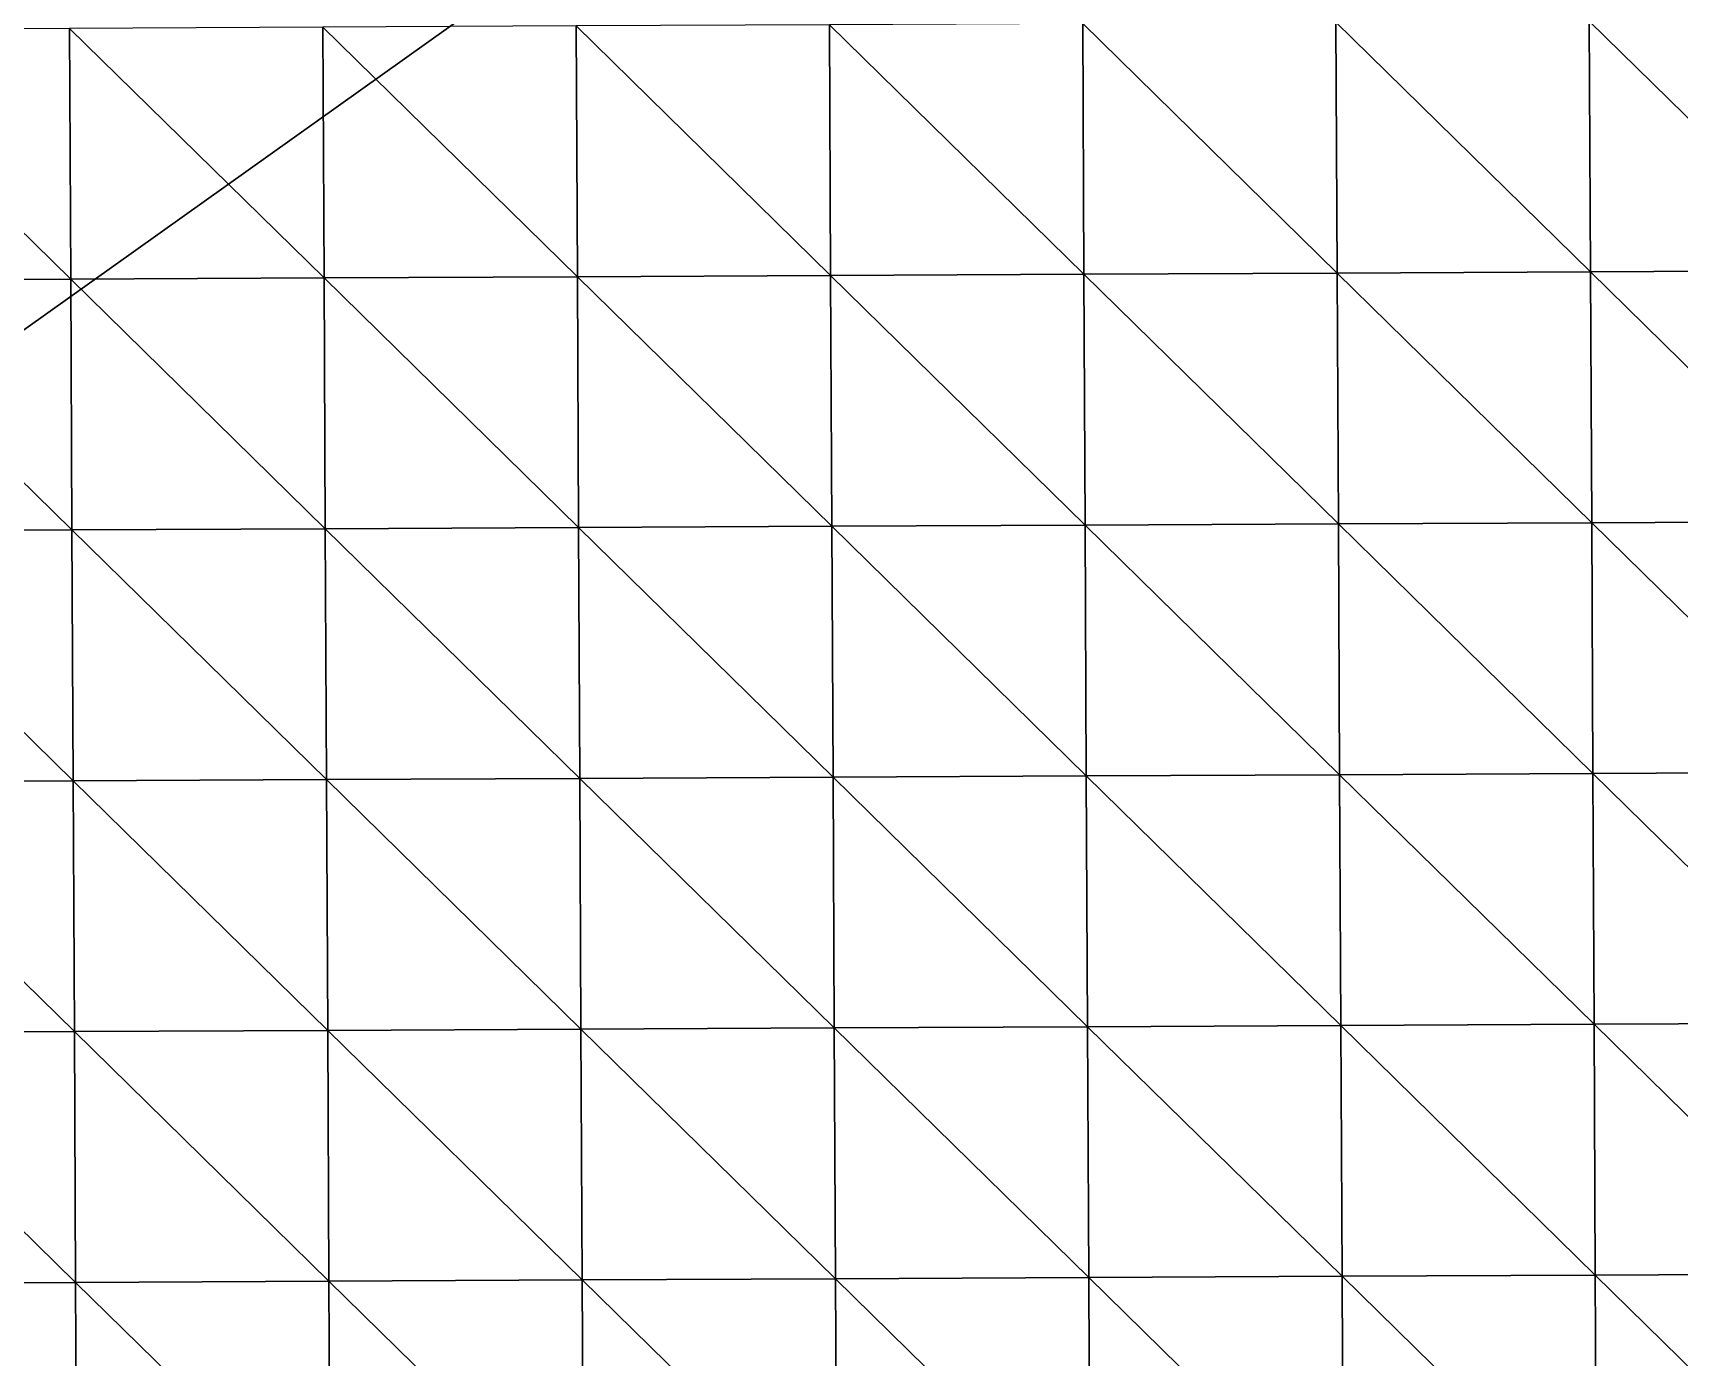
# Model space of a CAD drawing. Extents: x -372 to 678, y -263 to 741.
# Drawn here: x -20.7 to 61, y -66 to -0.3 of the extents above; entities that cross this region are included whole.
import ezdxf

# ---------------------------------------------------------------- set-up
doc = ezdxf.new("R2010")
doc.units = 0
doc.header["$LTSCALE"] = 0.0254
doc.layers.get('0').update_dxf_attribs({"linetype": 'CONTINUOUS'})
doc.layers.add('LOCATION_SNAPSHOT', color=144, linetype='CONTINUOUS')
doc.layers.add('LOCATION_TERRAIN', color=36, linetype='CONTINUOUS')

# ---------------------------------------------------------------- blocks, each defined once
blk = doc.blocks.new('LOCATION_SNAPSHOT')
at = {"color": 8}
mesh = blk.add_polyface(dxfattribs=at)
corners = [(-369.308, -262.945), (369.306, 262.947), (-371.821, 259.377), (371.824, -259.377)]
mesh.append_faces([[corners[k] for k in face] for face in [(0, 1, 2), (1, 0, 3)]], dxfattribs={"vtx0": -1, "color": 8})
blk = doc.blocks.new('LOCATION_TERRAIN')
at = {"color": 8}
mesh = blk.add_polyface(dxfattribs=at)
corners = [(6.341, -12.407, 0.012), (6.281, 0.03, 0.33), (-6.281, -0.031, -0.33)]
mesh.append_faces([[corners[k] for k in face] for face in [(0, 1, 2)]], dxfattribs={"color": 8})
mesh = blk.add_polyface(dxfattribs=at)
corners = [(18.902, -12.346, 0.522), (18.842, 0.09, 0.886), (6.281, 0.03, 0.33)]
mesh.append_faces([[corners[k] for k in face] for face in [(0, 1, 2)]], dxfattribs={"color": 8})
mesh = blk.add_polyface(dxfattribs=at)
corners = [(18.902, -12.346, 0.522), (6.281, 0.03, 0.33), (6.341, -12.407, 0.012)]
mesh.append_faces([[corners[k] for k in face] for face in [(0, 1, 2)]], dxfattribs={"color": 8})
mesh = blk.add_polyface(dxfattribs=at)
corners = [(31.464, -12.286, 0.852), (31.404, 0.151, 1.216), (18.842, 0.09, 0.886)]
mesh.append_faces([[corners[k] for k in face] for face in [(0, 1, 2)]], dxfattribs={"color": 8})
mesh = blk.add_polyface(dxfattribs=at)
corners = [(31.464, -12.286, 0.852), (18.842, 0.09, 0.886), (18.902, -12.346, 0.522)]
mesh.append_faces([[corners[k] for k in face] for face in [(0, 1, 2)]], dxfattribs={"color": 8})
mesh = blk.add_polyface(dxfattribs=at)
corners = [(44.025, -12.225, 1.181), (43.965, 0.211, 1.546), (31.404, 0.151, 1.216)]
mesh.append_faces([[corners[k] for k in face] for face in [(0, 1, 2)]], dxfattribs={"color": 8})
mesh = blk.add_polyface(dxfattribs=at)
corners = [(44.025, -12.225, 1.181), (31.404, 0.151, 1.216), (31.464, -12.286, 0.852)]
mesh.append_faces([[corners[k] for k in face] for face in [(0, 1, 2)]], dxfattribs={"color": 8})
mesh = blk.add_polyface(dxfattribs=at)
corners = [(56.587, -12.165, 1.361), (56.527, 0.272, 1.722), (43.965, 0.211, 1.546)]
mesh.append_faces([[corners[k] for k in face] for face in [(0, 1, 2)]], dxfattribs={"color": 8})
mesh = blk.add_polyface(dxfattribs=at)
corners = [(56.587, -12.165, 1.361), (43.965, 0.211, 1.546), (44.025, -12.225, 1.181)]
mesh.append_faces([[corners[k] for k in face] for face in [(0, 1, 2)]], dxfattribs={"color": 8})
mesh = blk.add_polyface(dxfattribs=at)
corners = [(69.148, -12.104, 1.166), (69.088, 0.332, 1.515), (56.527, 0.272, 1.722)]
mesh.append_faces([[corners[k] for k in face] for face in [(0, 1, 2)]], dxfattribs={"color": 8})
mesh = blk.add_polyface(dxfattribs=at)
corners = [(69.148, -12.104, 1.166), (56.527, 0.272, 1.722), (56.587, -12.165, 1.361)]
mesh.append_faces([[corners[k] for k in face] for face in [(0, 1, 2)]], dxfattribs={"color": 8})
mesh = blk.add_polyface(dxfattribs=at)
corners = [(-18.782, -12.528, -1.173), (-18.842, -0.091, -0.99), (-31.404, -0.152, -2.054)]
mesh.append_faces([[corners[k] for k in face] for face in [(0, 1, 2)]], dxfattribs={"color": 8})
mesh = blk.add_polyface(dxfattribs=at)
corners = [(-18.782, -12.528, -1.173), (-31.404, -0.152, -2.054), (-31.344, -12.588, -2.109)]
mesh.append_faces([[corners[k] for k in face] for face in [(0, 1, 2)]], dxfattribs={"color": 8})
mesh = blk.add_polyface(dxfattribs=at)
corners = [(-6.221, -12.467, -0.58), (-6.281, -0.031, -0.33), (-18.842, -0.091, -0.99)]
mesh.append_faces([[corners[k] for k in face] for face in [(0, 1, 2)]], dxfattribs={"color": 8})
mesh = blk.add_polyface(dxfattribs=at)
corners = [(-6.221, -12.467, -0.58), (-18.842, -0.091, -0.99), (-18.782, -12.528, -1.173)]
mesh.append_faces([[corners[k] for k in face] for face in [(0, 1, 2)]], dxfattribs={"color": 8})
mesh = blk.add_polyface(dxfattribs=at)
corners = [(6.341, -12.407, 0.012), (-6.281, -0.031, -0.33), (-6.221, -12.467, -0.58)]
mesh.append_faces([[corners[k] for k in face] for face in [(0, 1, 2)]], dxfattribs={"color": 8})
mesh = blk.add_polyface(dxfattribs=at)
corners = [(44.085, -24.661, 0.195), (44.025, -12.225, 1.181), (31.464, -12.286, 0.852)]
mesh.append_faces([[corners[k] for k in face] for face in [(0, 1, 2)]], dxfattribs={"color": 8})
mesh = blk.add_polyface(dxfattribs=at)
corners = [(56.647, -24.601, 0.437), (56.587, -12.165, 1.361), (44.025, -12.225, 1.181)]
mesh.append_faces([[corners[k] for k in face] for face in [(0, 1, 2)]], dxfattribs={"color": 8})
mesh = blk.add_polyface(dxfattribs=at)
corners = [(56.647, -24.601, 0.437), (44.025, -12.225, 1.181), (44.085, -24.661, 0.195)]
mesh.append_faces([[corners[k] for k in face] for face in [(0, 1, 2)]], dxfattribs={"color": 8})
mesh = blk.add_polyface(dxfattribs=at)
corners = [(69.208, -24.54, 0.459), (69.148, -12.104, 1.166), (56.587, -12.165, 1.361)]
mesh.append_faces([[corners[k] for k in face] for face in [(0, 1, 2)]], dxfattribs={"color": 8})
mesh = blk.add_polyface(dxfattribs=at)
corners = [(69.208, -24.54, 0.459), (56.587, -12.165, 1.361), (56.647, -24.601, 0.437)]
mesh.append_faces([[corners[k] for k in face] for face in [(0, 1, 2)]], dxfattribs={"color": 8})
mesh = blk.add_polyface(dxfattribs=at)
corners = [(-18.723, -24.964, -1.868), (-18.782, -12.528, -1.173), (-31.344, -12.588, -2.109)]
mesh.append_faces([[corners[k] for k in face] for face in [(0, 1, 2)]], dxfattribs={"color": 8})
mesh = blk.add_polyface(dxfattribs=at)
corners = [(-18.723, -24.964, -1.868), (-31.344, -12.588, -2.109), (-31.284, -25.024, -2.554)]
mesh.append_faces([[corners[k] for k in face] for face in [(0, 1, 2)]], dxfattribs={"color": 8})
mesh = blk.add_polyface(dxfattribs=at)
corners = [(-6.161, -24.903, -1.384), (-6.221, -12.467, -0.58), (-18.782, -12.528, -1.173)]
mesh.append_faces([[corners[k] for k in face] for face in [(0, 1, 2)]], dxfattribs={"color": 8})
mesh = blk.add_polyface(dxfattribs=at)
corners = [(-6.161, -24.903, -1.384), (-18.782, -12.528, -1.173), (-18.723, -24.964, -1.868)]
mesh.append_faces([[corners[k] for k in face] for face in [(0, 1, 2)]], dxfattribs={"color": 8})
mesh = blk.add_polyface(dxfattribs=at)
corners = [(6.401, -24.843, -0.9), (6.341, -12.407, 0.012), (-6.221, -12.467, -0.58)]
mesh.append_faces([[corners[k] for k in face] for face in [(0, 1, 2)]], dxfattribs={"color": 8})
mesh = blk.add_polyface(dxfattribs=at)
corners = [(6.401, -24.843, -0.9), (-6.221, -12.467, -0.58), (-6.161, -24.903, -1.384)]
mesh.append_faces([[corners[k] for k in face] for face in [(0, 1, 2)]], dxfattribs={"color": 8})
mesh = blk.add_polyface(dxfattribs=at)
corners = [(18.962, -24.782, -0.465), (18.902, -12.346, 0.522), (6.341, -12.407, 0.012)]
mesh.append_faces([[corners[k] for k in face] for face in [(0, 1, 2)]], dxfattribs={"color": 8})
mesh = blk.add_polyface(dxfattribs=at)
corners = [(18.962, -24.782, -0.465), (6.341, -12.407, 0.012), (6.401, -24.843, -0.9)]
mesh.append_faces([[corners[k] for k in face] for face in [(0, 1, 2)]], dxfattribs={"color": 8})
mesh = blk.add_polyface(dxfattribs=at)
corners = [(31.524, -24.722, -0.135), (31.464, -12.286, 0.852), (18.902, -12.346, 0.522)]
mesh.append_faces([[corners[k] for k in face] for face in [(0, 1, 2)]], dxfattribs={"color": 8})
mesh = blk.add_polyface(dxfattribs=at)
corners = [(31.524, -24.722, -0.135), (18.902, -12.346, 0.522), (18.962, -24.782, -0.465)]
mesh.append_faces([[corners[k] for k in face] for face in [(0, 1, 2)]], dxfattribs={"color": 8})
mesh = blk.add_polyface(dxfattribs=at)
corners = [(44.085, -24.661, 0.195), (31.464, -12.286, 0.852), (31.524, -24.722, -0.135)]
mesh.append_faces([[corners[k] for k in face] for face in [(0, 1, 2)]], dxfattribs={"color": 8})
mesh = blk.add_polyface(dxfattribs=at)
corners = [(-18.663, -37.4, -2.564), (-18.723, -24.964, -1.868), (-31.284, -25.024, -2.554)]
mesh.append_faces([[corners[k] for k in face] for face in [(0, 1, 2)]], dxfattribs={"color": 8})
mesh = blk.add_polyface(dxfattribs=at)
corners = [(-18.663, -37.4, -2.564), (-31.284, -25.024, -2.554), (-31.224, -37.461, -2.999)]
mesh.append_faces([[corners[k] for k in face] for face in [(0, 1, 2)]], dxfattribs={"color": 8})
mesh = blk.add_polyface(dxfattribs=at)
corners = [(-6.101, -37.34, -2.188), (-6.161, -24.903, -1.384), (-18.723, -24.964, -1.868)]
mesh.append_faces([[corners[k] for k in face] for face in [(0, 1, 2)]], dxfattribs={"color": 8})
mesh = blk.add_polyface(dxfattribs=at)
corners = [(-6.101, -37.34, -2.188), (-18.723, -24.964, -1.868), (-18.663, -37.4, -2.564)]
mesh.append_faces([[corners[k] for k in face] for face in [(0, 1, 2)]], dxfattribs={"color": 8})
mesh = blk.add_polyface(dxfattribs=at)
corners = [(6.46, -37.279, -1.813), (6.401, -24.843, -0.9), (-6.161, -24.903, -1.384)]
mesh.append_faces([[corners[k] for k in face] for face in [(0, 1, 2)]], dxfattribs={"color": 8})
mesh = blk.add_polyface(dxfattribs=at)
corners = [(6.46, -37.279, -1.813), (-6.161, -24.903, -1.384), (-6.101, -37.34, -2.188)]
mesh.append_faces([[corners[k] for k in face] for face in [(0, 1, 2)]], dxfattribs={"color": 8})
mesh = blk.add_polyface(dxfattribs=at)
corners = [(19.022, -37.219, -1.452), (18.962, -24.782, -0.465), (6.401, -24.843, -0.9)]
mesh.append_faces([[corners[k] for k in face] for face in [(0, 1, 2)]], dxfattribs={"color": 8})
mesh = blk.add_polyface(dxfattribs=at)
corners = [(19.022, -37.219, -1.452), (6.401, -24.843, -0.9), (6.46, -37.279, -1.813)]
mesh.append_faces([[corners[k] for k in face] for face in [(0, 1, 2)]], dxfattribs={"color": 8})
mesh = blk.add_polyface(dxfattribs=at)
corners = [(31.583, -37.158, -1.122), (31.524, -24.722, -0.135), (18.962, -24.782, -0.465)]
mesh.append_faces([[corners[k] for k in face] for face in [(0, 1, 2)]], dxfattribs={"color": 8})
mesh = blk.add_polyface(dxfattribs=at)
corners = [(31.583, -37.158, -1.122), (18.962, -24.782, -0.465), (19.022, -37.219, -1.452)]
mesh.append_faces([[corners[k] for k in face] for face in [(0, 1, 2)]], dxfattribs={"color": 8})
mesh = blk.add_polyface(dxfattribs=at)
corners = [(44.145, -37.098, -0.792), (44.085, -24.661, 0.195), (31.524, -24.722, -0.135)]
mesh.append_faces([[corners[k] for k in face] for face in [(0, 1, 2)]], dxfattribs={"color": 8})
mesh = blk.add_polyface(dxfattribs=at)
corners = [(44.145, -37.098, -0.792), (31.524, -24.722, -0.135), (31.583, -37.158, -1.122)]
mesh.append_faces([[corners[k] for k in face] for face in [(0, 1, 2)]], dxfattribs={"color": 8})
mesh = blk.add_polyface(dxfattribs=at)
corners = [(56.707, -37.037, -0.488), (56.647, -24.601, 0.437), (44.085, -24.661, 0.195)]
mesh.append_faces([[corners[k] for k in face] for face in [(0, 1, 2)]], dxfattribs={"color": 8})
mesh = blk.add_polyface(dxfattribs=at)
corners = [(56.707, -37.037, -0.488), (44.085, -24.661, 0.195), (44.145, -37.098, -0.792)]
mesh.append_faces([[corners[k] for k in face] for face in [(0, 1, 2)]], dxfattribs={"color": 8})
mesh = blk.add_polyface(dxfattribs=at)
corners = [(69.268, -36.977, -0.249), (69.208, -24.54, 0.459), (56.647, -24.601, 0.437)]
mesh.append_faces([[corners[k] for k in face] for face in [(0, 1, 2)]], dxfattribs={"color": 8})
mesh = blk.add_polyface(dxfattribs=at)
corners = [(69.268, -36.977, -0.249), (56.647, -24.601, 0.437), (56.707, -37.037, -0.488)]
mesh.append_faces([[corners[k] for k in face] for face in [(0, 1, 2)]], dxfattribs={"color": 8})
mesh = blk.add_polyface(dxfattribs=at)
corners = [(-18.603, -49.836, -3.259), (-18.663, -37.4, -2.564), (-31.224, -37.461, -2.999)]
mesh.append_faces([[corners[k] for k in face] for face in [(0, 1, 2)]], dxfattribs={"color": 8})
mesh = blk.add_polyface(dxfattribs=at)
corners = [(-18.603, -49.836, -3.259), (-31.224, -37.461, -2.999), (-31.164, -49.897, -3.485)]
mesh.append_faces([[corners[k] for k in face] for face in [(0, 1, 2)]], dxfattribs={"color": 8})
mesh = blk.add_polyface(dxfattribs=at)
corners = [(-6.041, -49.776, -2.992), (-6.101, -37.34, -2.188), (-18.663, -37.4, -2.564)]
mesh.append_faces([[corners[k] for k in face] for face in [(0, 1, 2)]], dxfattribs={"color": 8})
mesh = blk.add_polyface(dxfattribs=at)
corners = [(-6.041, -49.776, -2.992), (-18.663, -37.4, -2.564), (-18.603, -49.836, -3.259)]
mesh.append_faces([[corners[k] for k in face] for face in [(0, 1, 2)]], dxfattribs={"color": 8})
mesh = blk.add_polyface(dxfattribs=at)
corners = [(6.52, -49.715, -2.725), (6.46, -37.279, -1.813), (-6.101, -37.34, -2.188)]
mesh.append_faces([[corners[k] for k in face] for face in [(0, 1, 2)]], dxfattribs={"color": 8})
mesh = blk.add_polyface(dxfattribs=at)
corners = [(6.52, -49.715, -2.725), (-6.101, -37.34, -2.188), (-6.041, -49.776, -2.992)]
mesh.append_faces([[corners[k] for k in face] for face in [(0, 1, 2)]], dxfattribs={"color": 8})
mesh = blk.add_polyface(dxfattribs=at)
corners = [(19.082, -49.655, -2.379), (19.022, -37.219, -1.452), (6.46, -37.279, -1.813)]
mesh.append_faces([[corners[k] for k in face] for face in [(0, 1, 2)]], dxfattribs={"color": 8})
mesh = blk.add_polyface(dxfattribs=at)
corners = [(19.082, -49.655, -2.379), (6.46, -37.279, -1.813), (6.52, -49.715, -2.725)]
mesh.append_faces([[corners[k] for k in face] for face in [(0, 1, 2)]], dxfattribs={"color": 8})
mesh = blk.add_polyface(dxfattribs=at)
corners = [(31.643, -49.594, -1.86), (31.583, -37.158, -1.122), (19.022, -37.219, -1.452)]
mesh.append_faces([[corners[k] for k in face] for face in [(0, 1, 2)]], dxfattribs={"color": 8})
mesh = blk.add_polyface(dxfattribs=at)
corners = [(31.643, -49.594, -1.86), (19.022, -37.219, -1.452), (19.082, -49.655, -2.379)]
mesh.append_faces([[corners[k] for k in face] for face in [(0, 1, 2)]], dxfattribs={"color": 8})
mesh = blk.add_polyface(dxfattribs=at)
corners = [(44.205, -49.534, -1.34), (44.145, -37.098, -0.792), (31.583, -37.158, -1.122)]
mesh.append_faces([[corners[k] for k in face] for face in [(0, 1, 2)]], dxfattribs={"color": 8})
mesh = blk.add_polyface(dxfattribs=at)
corners = [(44.205, -49.534, -1.34), (31.583, -37.158, -1.122), (31.643, -49.594, -1.86)]
mesh.append_faces([[corners[k] for k in face] for face in [(0, 1, 2)]], dxfattribs={"color": 8})
mesh = blk.add_polyface(dxfattribs=at)
corners = [(56.766, -49.473, -0.839), (56.707, -37.037, -0.488), (44.145, -37.098, -0.792)]
mesh.append_faces([[corners[k] for k in face] for face in [(0, 1, 2)]], dxfattribs={"color": 8})
mesh = blk.add_polyface(dxfattribs=at)
corners = [(56.766, -49.473, -0.839), (44.145, -37.098, -0.792), (44.205, -49.534, -1.34)]
mesh.append_faces([[corners[k] for k in face] for face in [(0, 1, 2)]], dxfattribs={"color": 8})
mesh = blk.add_polyface(dxfattribs=at)
corners = [(69.328, -49.413, -0.383), (69.268, -36.977, -0.249), (56.707, -37.037, -0.488)]
mesh.append_faces([[corners[k] for k in face] for face in [(0, 1, 2)]], dxfattribs={"color": 8})
mesh = blk.add_polyface(dxfattribs=at)
corners = [(69.328, -49.413, -0.383), (56.707, -37.037, -0.488), (56.766, -49.473, -0.839)]
mesh.append_faces([[corners[k] for k in face] for face in [(0, 1, 2)]], dxfattribs={"color": 8})
mesh = blk.add_polyface(dxfattribs=at)
corners = [(-5.981, -62.212, -3.796), (-6.041, -49.776, -2.992), (-18.603, -49.836, -3.259)]
mesh.append_faces([[corners[k] for k in face] for face in [(0, 1, 2)]], dxfattribs={"color": 8})
mesh = blk.add_polyface(dxfattribs=at)
corners = [(6.58, -62.152, -3.638), (6.52, -49.715, -2.725), (-6.041, -49.776, -2.992)]
mesh.append_faces([[corners[k] for k in face] for face in [(0, 1, 2)]], dxfattribs={"color": 8})
mesh = blk.add_polyface(dxfattribs=at)
corners = [(6.58, -62.152, -3.638), (-6.041, -49.776, -2.992), (-5.981, -62.212, -3.796)]
mesh.append_faces([[corners[k] for k in face] for face in [(0, 1, 2)]], dxfattribs={"color": 8})
mesh = blk.add_polyface(dxfattribs=at)
corners = [(19.142, -62.091, -3.262), (19.082, -49.655, -2.379), (6.52, -49.715, -2.725)]
mesh.append_faces([[corners[k] for k in face] for face in [(0, 1, 2)]], dxfattribs={"color": 8})
mesh = blk.add_polyface(dxfattribs=at)
corners = [(19.142, -62.091, -3.262), (6.52, -49.715, -2.725), (6.58, -62.152, -3.638)]
mesh.append_faces([[corners[k] for k in face] for face in [(0, 1, 2)]], dxfattribs={"color": 8})
mesh = blk.add_polyface(dxfattribs=at)
corners = [(31.703, -62.031, -2.418), (31.643, -49.594, -1.86), (19.082, -49.655, -2.379)]
mesh.append_faces([[corners[k] for k in face] for face in [(0, 1, 2)]], dxfattribs={"color": 8})
mesh = blk.add_polyface(dxfattribs=at)
corners = [(31.703, -62.031, -2.418), (19.082, -49.655, -2.379), (19.142, -62.091, -3.262)]
mesh.append_faces([[corners[k] for k in face] for face in [(0, 1, 2)]], dxfattribs={"color": 8})
mesh = blk.add_polyface(dxfattribs=at)
corners = [(44.265, -61.97, -1.573), (44.205, -49.534, -1.34), (31.643, -49.594, -1.86)]
mesh.append_faces([[corners[k] for k in face] for face in [(0, 1, 2)]], dxfattribs={"color": 8})
mesh = blk.add_polyface(dxfattribs=at)
corners = [(44.265, -61.97, -1.573), (31.643, -49.594, -1.86), (31.703, -62.031, -2.418)]
mesh.append_faces([[corners[k] for k in face] for face in [(0, 1, 2)]], dxfattribs={"color": 8})
mesh = blk.add_polyface(dxfattribs=at)
corners = [(56.826, -61.91, -0.777), (56.766, -49.473, -0.839), (44.205, -49.534, -1.34)]
mesh.append_faces([[corners[k] for k in face] for face in [(0, 1, 2)]], dxfattribs={"color": 8})
mesh = blk.add_polyface(dxfattribs=at)
corners = [(56.826, -61.91, -0.777), (44.205, -49.534, -1.34), (44.265, -61.97, -1.573)]
mesh.append_faces([[corners[k] for k in face] for face in [(0, 1, 2)]], dxfattribs={"color": 8})
mesh = blk.add_polyface(dxfattribs=at)
corners = [(69.388, -61.849, -0.104), (69.328, -49.413, -0.383), (56.766, -49.473, -0.839)]
mesh.append_faces([[corners[k] for k in face] for face in [(0, 1, 2)]], dxfattribs={"color": 8})
mesh = blk.add_polyface(dxfattribs=at)
corners = [(69.388, -61.849, -0.104), (56.766, -49.473, -0.839), (56.826, -61.91, -0.777)]
mesh.append_faces([[corners[k] for k in face] for face in [(0, 1, 2)]], dxfattribs={"color": 8})
mesh = blk.add_polyface(dxfattribs=at)
corners = [(-18.543, -62.273, -3.955), (-18.603, -49.836, -3.259), (-31.164, -49.897, -3.485)]
mesh.append_faces([[corners[k] for k in face] for face in [(0, 1, 2)]], dxfattribs={"color": 8})
mesh = blk.add_polyface(dxfattribs=at)
corners = [(-18.543, -62.273, -3.955), (-31.164, -49.897, -3.485), (-31.104, -62.333, -4.001)]
mesh.append_faces([[corners[k] for k in face] for face in [(0, 1, 2)]], dxfattribs={"color": 8})
mesh = blk.add_polyface(dxfattribs=at)
corners = [(-5.981, -62.212, -3.796), (-18.603, -49.836, -3.259), (-18.543, -62.273, -3.955)]
mesh.append_faces([[corners[k] for k in face] for face in [(0, 1, 2)]], dxfattribs={"color": 8})
mesh = blk.add_polyface(dxfattribs=at)
corners = [(31.763, -74.467, -2.976), (31.703, -62.031, -2.418), (19.142, -62.091, -3.262)]
mesh.append_faces([[corners[k] for k in face] for face in [(0, 1, 2)]], dxfattribs={"color": 8})
mesh = blk.add_polyface(dxfattribs=at)
corners = [(44.325, -74.406, -1.806), (44.265, -61.97, -1.573), (31.703, -62.031, -2.418)]
mesh.append_faces([[corners[k] for k in face] for face in [(0, 1, 2)]], dxfattribs={"color": 8})
mesh = blk.add_polyface(dxfattribs=at)
corners = [(44.325, -74.406, -1.806), (31.703, -62.031, -2.418), (31.763, -74.467, -2.976)]
mesh.append_faces([[corners[k] for k in face] for face in [(0, 1, 2)]], dxfattribs={"color": 8})
mesh = blk.add_polyface(dxfattribs=at)
corners = [(56.886, -74.346, -0.715), (56.826, -61.91, -0.777), (44.265, -61.97, -1.573)]
mesh.append_faces([[corners[k] for k in face] for face in [(0, 1, 2)]], dxfattribs={"color": 8})
mesh = blk.add_polyface(dxfattribs=at)
corners = [(56.886, -74.346, -0.715), (44.265, -61.97, -1.573), (44.325, -74.406, -1.806)]
mesh.append_faces([[corners[k] for k in face] for face in [(0, 1, 2)]], dxfattribs={"color": 8})
mesh = blk.add_polyface(dxfattribs=at)
corners = [(69.448, -74.285, 0.175), (69.388, -61.849, -0.104), (56.826, -61.91, -0.777)]
mesh.append_faces([[corners[k] for k in face] for face in [(0, 1, 2)]], dxfattribs={"color": 8})
mesh = blk.add_polyface(dxfattribs=at)
corners = [(69.448, -74.285, 0.175), (56.826, -61.91, -0.777), (56.886, -74.346, -0.715)]
mesh.append_faces([[corners[k] for k in face] for face in [(0, 1, 2)]], dxfattribs={"color": 8})
mesh = blk.add_polyface(dxfattribs=at)
corners = [(-18.483, -74.709, -4.65), (-18.543, -62.273, -3.955), (-31.104, -62.333, -4.001)]
mesh.append_faces([[corners[k] for k in face] for face in [(0, 1, 2)]], dxfattribs={"color": 8})
mesh = blk.add_polyface(dxfattribs=at)
corners = [(-18.483, -74.709, -4.65), (-31.104, -62.333, -4.001), (-31.045, -74.769, -4.517)]
mesh.append_faces([[corners[k] for k in face] for face in [(0, 1, 2)]], dxfattribs={"color": 8})
mesh = blk.add_polyface(dxfattribs=at)
corners = [(-5.921, -74.648, -4.6), (-5.981, -62.212, -3.796), (-18.543, -62.273, -3.955)]
mesh.append_faces([[corners[k] for k in face] for face in [(0, 1, 2)]], dxfattribs={"color": 8})
mesh = blk.add_polyface(dxfattribs=at)
corners = [(-5.921, -74.648, -4.6), (-18.543, -62.273, -3.955), (-18.483, -74.709, -4.65)]
mesh.append_faces([[corners[k] for k in face] for face in [(0, 1, 2)]], dxfattribs={"color": 8})
mesh = blk.add_polyface(dxfattribs=at)
corners = [(6.64, -74.588, -4.55), (6.58, -62.152, -3.638), (-5.981, -62.212, -3.796)]
mesh.append_faces([[corners[k] for k in face] for face in [(0, 1, 2)]], dxfattribs={"color": 8})
mesh = blk.add_polyface(dxfattribs=at)
corners = [(6.64, -74.588, -4.55), (-5.981, -62.212, -3.796), (-5.921, -74.648, -4.6)]
mesh.append_faces([[corners[k] for k in face] for face in [(0, 1, 2)]], dxfattribs={"color": 8})
mesh = blk.add_polyface(dxfattribs=at)
corners = [(19.202, -74.527, -4.146), (19.142, -62.091, -3.262), (6.58, -62.152, -3.638)]
mesh.append_faces([[corners[k] for k in face] for face in [(0, 1, 2)]], dxfattribs={"color": 8})
mesh = blk.add_polyface(dxfattribs=at)
corners = [(19.202, -74.527, -4.146), (6.58, -62.152, -3.638), (6.64, -74.588, -4.55)]
mesh.append_faces([[corners[k] for k in face] for face in [(0, 1, 2)]], dxfattribs={"color": 8})
mesh = blk.add_polyface(dxfattribs=at)
corners = [(31.763, -74.467, -2.976), (19.142, -62.091, -3.262), (19.202, -74.527, -4.146)]
mesh.append_faces([[corners[k] for k in face] for face in [(0, 1, 2)]], dxfattribs={"color": 8})

msp = doc.modelspace()

# ---------------------------------------------------------------- block references
at = {"layer": 'LOCATION_SNAPSHOT', "color": 0}
msp.add_blockref('LOCATION_SNAPSHOT', (0, 0), dxfattribs=at)
at = {"layer": 'LOCATION_TERRAIN', "color": 0}
msp.add_blockref('LOCATION_TERRAIN', (0, 0), dxfattribs=at)

doc.saveas('drawing.dxf')
